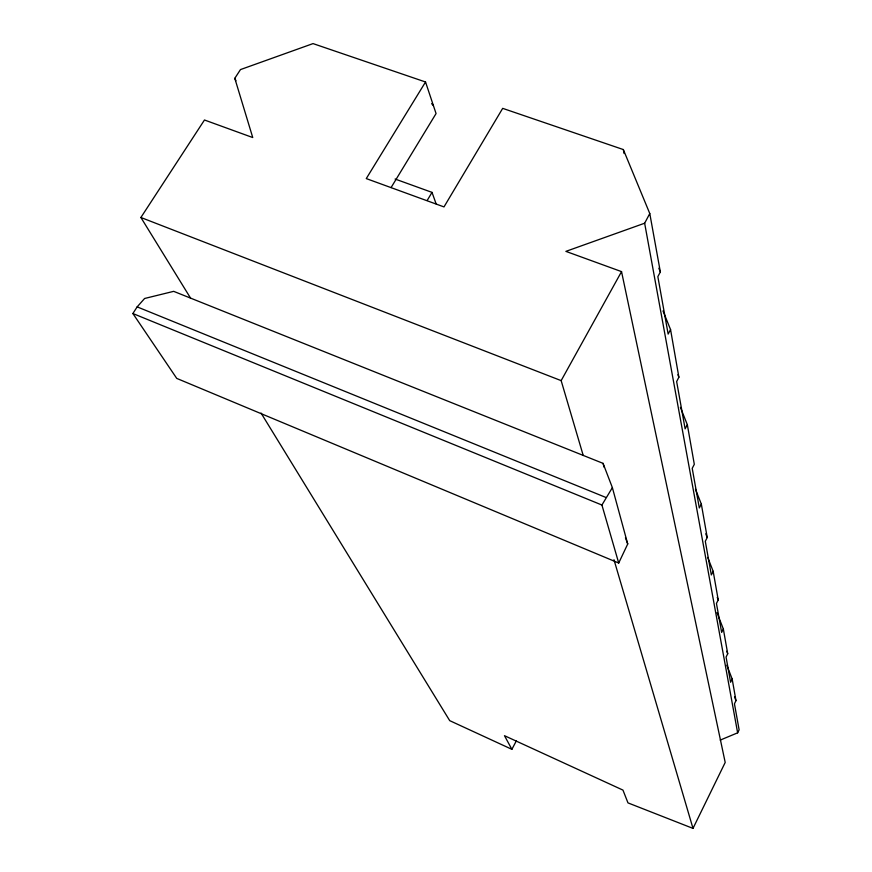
<?xml version="1.0" encoding="UTF-8"?>
<svg xmlns="http://www.w3.org/2000/svg" width="872" height="872" viewBox="0 0 872 872"><rect width="100%" height="100%" fill="white"/><g stroke="black" fill="none" stroke-linecap="round" stroke-linejoin="round"><path stroke-width="1.31" d="M627.72 543.986L618.717 563.029L176.744 378.404L132.882 313.528L137.155 306.879L144.61 298.486L173.67 291.346L603.053 463.359L612.373 487.622L627.72 543.986L625.442 537.741M516.322 740.917L511.886 749.331L504.474 735.685L622.957 790.108L627.982 802.894L693 828.4L725.199 762.444L621.54 271.617L565.884 251.376L644.648 223.221L649.782 213.542L623.327 149.559L502.686 108.357L443.99 206.915L366.273 178.586L425.536 81.99L313.026 43.6L240.476 69.586L234.797 78.327L252.749 137.547L204.473 119.998L140.893 217.488L190.554 298.104M726.845 665.227L732.175 679.037L735.979 700.663L734.442 703.78L739.118 729.82L737.636 732.829L720.218 740.099M732.175 679.037L730.583 682.253L726.071 657.063L727.717 653.76L723.346 629.006L717.013 612.678M723.346 629.006L721.645 632.407L716.446 603.446L718.223 599.925L713.176 571.323L707.737 557.437M713.176 571.323L711.334 574.942L705.295 541.272L707.225 537.523L701.328 504.081L695.409 489.127M662.982 310.912L670.557 329.562L678.885 377.227L676.65 381.565L685.13 428.861L687.332 424.686L680.389 407.333M701.328 504.081L699.322 507.951L692.215 468.34L694.308 464.318L687.332 424.686M649.782 213.542L660.355 271.944L657.848 276.642L668.148 334.085L670.557 329.562M618.717 563.029L601.92 505.03L612.373 487.622M583.226 455.478L561.154 380.628L621.54 271.617M427.171 200.473L432.022 192.385L395.103 179.033M391.081 187.567L436.065 113.567L425.536 81.99M140.893 217.488L561.154 380.628M137.155 306.879L605.953 497.476M132.882 313.528L601.92 505.03M511.886 749.331L449.723 720.654L261.044 413.045M431.629 103.637L433.417 105.643M234.797 78.327L235.963 80.78M658.829 268.227L660.355 271.944M677.882 374.72L678.885 377.227M705.753 533.806L707.225 537.523M717.242 597.407L718.223 599.925M726.736 651.242L727.717 653.76M734.529 696.881L735.979 700.663M432.022 192.385L436.12 203.874M613.975 559.715L693 828.4M603.053 463.359L604.133 467.239M623.327 149.559L624.09 153.505M644.648 223.221L737.636 732.829"/></g></svg>
